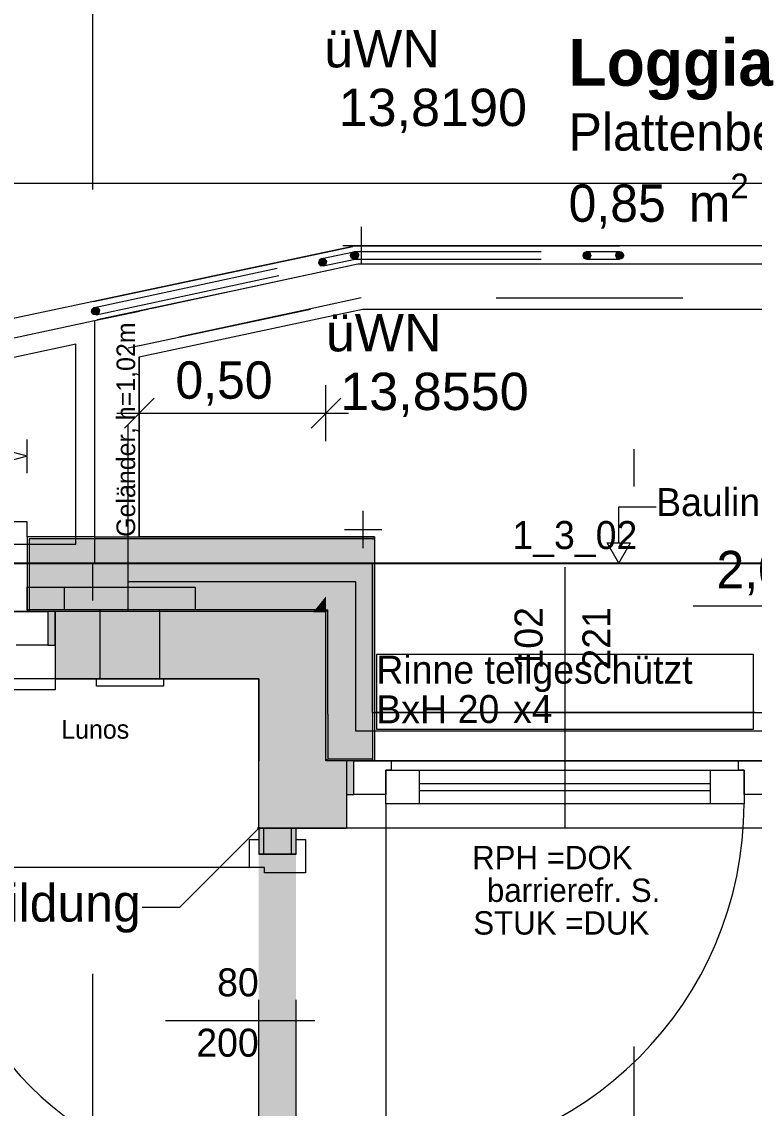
# Model space of a CAD drawing. Header units: metres. Extents: x -4 to 206, y -18 to 45.
# Drawn here: x 2.81 to 4.772, y -1.46 to 1.449 of the extents above; entities that cross this region are included whole.
import ezdxf

# ---------------------------------------------------------------- set-up
doc = ezdxf.new("R2010")
doc.units = ezdxf.units.M
doc.header["$MEASUREMENT"] = 0
doc.set_wipeout_variables(frame=1)
for name, pattern in [('Achse', [0.004, 0.002, -0.001, 0, -0.001]), ('Baufluchtlinie', [0.013, 0.008, -0.005]), ('Punkt 1_1', [0.075, 0.025, -0.05]), ('Schnittlinie', [0.006, 0.003, -0.0015, 0, -0.0015]), ('UNSICHTBAR', [0.4, 0, -0.4]), ('Untersicht', [0.001, 0.0005, -0.0005]), ('Wipeout_Contour', [1, 0, -1])]:
    doc.linetypes.add(name, pattern=pattern)
for name, color, linetype in [('3._3.Stock PP STG1_1_000 Achsraster', 7, 'Continuous'), ('3._3.Stock PP STG1_1_110 Wand Aussen', 7, 'Continuous'), ('3._3.Stock PP STG1_1_130 Wand Innen', 7, 'Continuous'), ('3._3.Stock PP STG1_1_140 Geländer transparent', 7, 'Continuous'), ('3._3.Stock PP STG1_1_165 Fassadengestaltung 1 Rankgerüst', 7, 'Continuous'), ('3._3.Stock PP STG1_1_165 Fassadengestaltung Bänder', 7, 'Continuous'), ('3._3.Stock PP STG1_1_210 Decke', 7, 'Continuous'), ('3._3.Stock PP STG1_1_220 Bodenaufbau', 7, 'Continuous'), ('3._3.Stock PP STG1_1_221 Bodenaufbau - Abdichtung', 7, 'Continuous'), ('3._3.Stock PP STG1_1_520 Fixeinbauten', 7, 'Continuous'), ('3._3.Stock PP STG1_1_611 Entwässerung', 7, 'Continuous'), ('3._3.Stock PP STG1_1_715 Fassaden Pflanzen', 7, 'Continuous'), ('3._3.Stock PP STG1_1_810 Raum', 7, 'Continuous'), ('3._3.Stock PP STG1_1_815 Raumbegrenzung', 7, 'Continuous'), ('3._3.Stock PP STG1_1_844 Umriss 2D', 7, 'Continuous'), ('3._3.Stock PP STG1_1_851 Marker Schnitt', 7, 'Continuous'), ('3._3.Stock PP STG1_1_910 Allgemein Lageplan Höhen', 7, 'Continuous'), ('3._3.Stock PP STG1_1_915 Allgemein Beschriftung.x', 7, 'Continuous'), ('3._3.Stock PP STG1_1_945 Einreichplan Beschriftung', 7, 'Continuous'), ('3._3.Stock PP STG1_1_950 Polierplan Bemaßung', 7, 'Continuous'), ('3._3.Stock PP STG1_1_955 Polierplan Beschriftung', 7, 'Continuous'), ('3._3.Stock PP STG1_1_970 Brandschutz', 7, 'Continuous'), ('3._3.Stock PP STG1_1_Neubau_840 Baulinien', 7, 'Continuous'), ('3._3.Stock PP STG1_1_Neubau_844 Umriss 2D', 7, 'Continuous')]:
    doc.layers.add(name, color=color, linetype=linetype)
doc.styles.add('ERSTELLTER_STIL_1', font='arial.ttf')
doc.styles.add('ERSTELLTER_STIL_2', font='')
doc.styles.add('ERSTELLTER_STIL_6', font='')
doc.styles.get('ERSTELLTER_STIL_2').set_extended_font_data('Eurostile')
doc.styles.get('ERSTELLTER_STIL_6').set_extended_font_data('Eurostile', bold=True)
doc.linetypes.add('Grenze Grundstück', pattern='A,0,[1,415_260415_PP_VA_1_6 3 St1.Shx,S=0.00031746,R=0,X=0,Y=0],-0.04,0', length=0.04)

msp = doc.modelspace()

# ---------------------------------------------------------------- hatches: boundary and pattern name
at = {"layer": '3._3.Stock PP STG1_1_110 Wand Aussen', "linetype": 'Continuous', "lineweight": 13, "true_color": 0xff6400}
for points in [[(3.7509, 0.065), (2.83, 0.065), (2.83, 0), (3.6979, 0)], [(3.75, 0), (3.75, 0.0639), (3.6979, 0)], [(3.7509, 0.065), (3.75, 0.0639), (3.75, 0), (3.755, 0), (3.755, 0.065)], [(3.6979, 0), (3.63, -0.0832), (3.63, -0.125), (3.75, -0.125), (3.75, 0)], [(3.63, -0.0832), (3.6979, 0), (3.63, 0)], [(2.83, -0.125), (3.5959, -0.125), (3.63, -0.0832), (3.63, 0), (2.83, 0)], [(3.63, -0.125), (3.63, -0.0832), (3.625, -0.0894), (3.625, -0.125)], [(3.625, -0.125), (3.625, -0.0894), (3.5959, -0.125)], [(2.88, -0.22), (2.9, -0.22), (2.9, -0.13), (2.88, -0.13)], [(3.63, -0.125), (3.63, -0.405), (3.75, -0.405), (3.75, -0.125)], [(3.75, -0.405), (3.63, -0.405), (3.63, -0.525)], [(3.75, -0.405), (3.63, -0.525), (3.75, -0.525)], [(3.7, -0.53), (3.68, -0.53), (3.68, -0.62), (3.7, -0.62)]]:
    msp.add_hatch(color=30, dxfattribs=at).paths.add_polyline_path(points)
at = {"layer": '3._3.Stock PP STG1_1_110 Wand Aussen', "linetype": 'Continuous', "lineweight": 0, "true_color": 0x373737}
for points in [[(2.83, -0.13), (3.5918, -0.13), (3.5959, -0.125), (2.83, -0.125)], [(3.5959, -0.125), (3.5918, -0.13), (3.625, -0.13), (3.625, -0.125)], [(3.625, -0.125), (3.625, -0.13), (3.63, -0.13), (3.63, -0.125)], [(3.625, -0.13), (3.625, -0.525), (3.63, -0.525), (3.63, -0.13)], [(3.63, -0.525), (3.625, -0.525), (3.625, -0.53)], [(3.63, -0.525), (3.625, -0.53), (3.63, -0.53)], [(3.63, -0.525), (3.63, -0.53), (3.75, -0.53), (3.75, -0.525)]]:
    msp.add_hatch(color=250, dxfattribs=at).paths.add_polyline_path(points)
at = {"layer": '3._3.Stock PP STG1_1_110 Wand Aussen', "linetype": 'Continuous', "lineweight": 13, "true_color": 0x3f7f02}
for points in [[(3.445, -0.13), (2.9, -0.13), (2.9, -0.22), (2.9, -0.31), (3.445, -0.31)], [(3.445, -0.31), (3.625, -0.31), (3.625, -0.13), (3.5918, -0.13)], [(3.445, -0.31), (3.5918, -0.13), (3.445, -0.13)], [(3.445, -0.31), (3.445, -0.53), (3.625, -0.53), (3.625, -0.31)], [(3.625, -0.53), (3.445, -0.53), (3.445, -0.71)], [(3.625, -0.53), (3.445, -0.71), (3.625, -0.71)], [(3.625, -0.53), (3.625, -0.71), (3.68, -0.71), (3.68, -0.62), (3.68, -0.53)]]:
    msp.add_hatch(color=76, dxfattribs=at).paths.add_polyline_path(points)
at = {"layer": '3._3.Stock PP STG1_1_130 Wand Innen', "linetype": 'Continuous', "lineweight": 13, "true_color": 0xfb02fe}
for points in [[(3.445, -0.71), (3.445, -0.78), (3.4575, -0.78), (3.4575, -0.71)], [(3.5325, -0.71), (3.5325, -0.78), (3.545, -0.78), (3.545, -0.71)]]:
    msp.add_hatch(color=6, dxfattribs=at).paths.add_polyline_path(points)
at = {"layer": '3._3.Stock PP STG1_1_130 Wand Innen', "linetype": 'Continuous', "lineweight": 13, "true_color": 0xffaa00}
msp.add_hatch(color=40, dxfattribs=at).paths.add_polyline_path([(3.4575, -0.71), (3.4575, -0.78), (3.5325, -0.78), (3.5325, -0.71)])
at = {"layer": '3._3.Stock PP STG1_1_130 Wand Innen', "linetype": 'Continuous', "lineweight": 0, "true_color": 0xffffff}
msp.add_hatch(color=7, dxfattribs=at).paths.add_polyline_path([(3.545, -0.78), (3.445, -0.78), (3.445, -1.67), (3.545, -1.67)])
at = {"layer": '3._3.Stock PP STG1_1_955 Polierplan Beschriftung', "linetype": 'Continuous', "lineweight": 13, "true_color": 0xfb02fe}
msp.add_hatch(color=6, dxfattribs=at).paths.add_polyline_path([(3.4425, -0.71), (3.4427, -0.711), (3.4432, -0.7118), (3.444, -0.7123), (3.445, -0.7125), (3.446, -0.7123), (3.4468, -0.7118), (3.4473, -0.711), (3.4475, -0.71), (3.4473, -0.709), (3.4468, -0.7082), (3.446, -0.7077), (3.445, -0.7075), (3.444, -0.7077), (3.4432, -0.7082), (3.4427, -0.709)])

# ---------------------------------------------------------------- linework, layer by layer
at = {"layer": '3._3.Stock PP STG1_1_000 Achsraster', "color": 5, "linetype": 'Achse', "lineweight": 0, "ltscale": 1000}
msp.add_line((-1.5, 0), (21, 0), dxfattribs=at)
at = {"layer": '3._3.Stock PP STG1_1_110 Wand Aussen', "color": 7, "linetype": 'Continuous', "lineweight": 13, "ltscale": 1000}
for p, q in [((2.825, 0.11), (1.025, 0.11)), ((2.825, 0.07), (2.825, 0.11)), ((2.825, 0.07), (2.825, 0.065)), ((2.83, 0.07), (2.825, 0.07)), ((2.825, 0.07), (2.825, 0.065)), ((2.825, 0.065), (2.825, 0)), ((2.825, 0.065), (2.825, 0)), ((3.7509, 0.065), (2.83, 0.065)), ((2.83, 0.065), (2.83, -0.13)), ((3.7509, 0.065), (3.755, 0.065)), ((2.825, 0), (2.825, -0.125)), ((2.825, 0), (2.825, -0.125)), ((3.75, -0.125), (3.75, 0)), ((3.75, -0.125), (3.75, 0)), ((4.265, -0.0109), (4.265, -0.71)), ((2.78, -0.13), (2.88, -0.13)), ((2.825, -0.125), (2.825, -0.13)), ((2.825, -0.125), (2.825, -0.13)), ((2.83, -0.13), (2.825, -0.13)), ((2.83, -0.13), (2.825, -0.13)), ((2.83, -0.13), (2.825, -0.13)), ((3.5959, -0.125), (2.83, -0.125)), ((2.88, -0.13), (2.88, -0.22)), ((3.5959, -0.125), (3.625, -0.125)), ((3.625, -0.125), (3.63, -0.125)), ((3.63, -0.13), (3.63, -0.125)), ((3.63, -0.13), (3.63, -0.125)), ((3.63, -0.405), (3.63, -0.13)), ((3.75, -0.4), (3.75, -0.125)), ((2.88, -0.22), (2.795, -0.22)), ((2.9, -0.31), (2.9, -0.34)), ((2.9, -0.34), (0.95, -0.34)), ((3.63, -0.405), (3.63, -0.525)), ((3.63, -0.405), (3.63, -0.525)), ((3.75, -0.4), (3.75, -0.405)), ((3.75, -0.4), (3.755, -0.4)), ((3.75, -0.4), (3.75, -0.405)), ((3.75, -0.405), (3.75, -0.53)), ((3.755, -0.4), (3.755, -0.405)), ((4.775, -0.4), (3.755, -0.4)), ((3.755, -0.4), (3.755, -0.4)), ((3.755, -0.4), (3.755, -0.405)), ((3.755, -0.405), (3.755, -0.525)), ((3.755, -0.405), (3.755, -0.525)), ((3.75, -0.525), (3.63, -0.525)), ((3.75, -0.53), (3.68, -0.53)), ((3.75, -0.53), (3.68, -0.53)), ((3.75, -0.53), (3.68, -0.53)), ((3.7, -0.53), (3.8, -0.53)), ((3.7, -0.62), (3.7, -0.53)), ((3.75, -0.53), (3.755, -0.53)), ((3.75, -0.53), (3.755, -0.53)), ((3.75, -0.53), (3.755, -0.53)), ((3.755, -0.525), (3.755, -0.53)), ((3.755, -0.525), (3.755, -0.53)), ((3.8, -0.53), (4.73, -0.53)), ((3.8, -0.53), (3.8, -0.555)), ((4.73, -0.555), (4.73, -0.53)), ((4.73, -0.53), (4.83, -0.53)), ((3.8, -0.555), (3.785, -0.555)), ((3.785, -0.555), (3.785, -0.62)), ((3.785, -0.645), (3.785, -0.555)), ((3.785, -0.555), (3.875, -0.555)), ((3.875, -0.555), (4.655, -0.555)), ((3.875, -0.555), (3.875, -0.645)), ((4.655, -0.645), (4.655, -0.555)), ((4.655, -0.555), (4.745, -0.555)), ((4.745, -0.555), (4.73, -0.555)), ((4.745, -0.62), (4.745, -0.555)), ((4.745, -0.555), (4.745, -0.645)), ((3.875, -0.59), (4.655, -0.59)), ((4.655, -0.61), (3.875, -0.61)), ((3.785, -0.62), (3.7, -0.62)), ((4.83, -0.62), (4.745, -0.62)), ((3.875, -0.645), (3.785, -0.645)), ((4.655, -0.645), (3.875, -0.645)), ((4.745, -0.645), (4.655, -0.645)), ((4.85, -0.71), (3.68, -0.71)), ((3.68, -0.71), (3.68, -0.71))]:
    msp.add_line(p, q, dxfattribs=at)
at = {"layer": '3._3.Stock PP STG1_1_110 Wand Aussen', "color": 1, "linetype": 'Baufluchtlinie', "lineweight": 0, "ltscale": 1000}
for p, q in [((3.63, 0), (2.83, 0)), ((3.6979, 0), (3.63, 0)), ((3.6979, 0), (3.75, 0)), ((3.75, 0), (3.755, 0)), ((3.75, 0), (3.755, 0))]:
    msp.add_line(p, q, dxfattribs=at)
at = {"layer": '3._3.Stock PP STG1_1_110 Wand Aussen', "color": 7, "linetype": 'Continuous', "lineweight": 18, "ltscale": 1000}
for p, q in [((2.9, -0.13), (2.83, -0.13)), ((2.9, -0.13), (2.83, -0.13)), ((2.9, -0.13), (2.83, -0.13)), ((3.445, -0.13), (2.9, -0.13)), ((2.9, -0.13), (2.9, -0.22)), ((2.9, -0.13), (2.9, -0.22)), ((2.9, -0.13), (2.9, -0.22)), ((3.5918, -0.13), (3.445, -0.13)), ((3.5918, -0.13), (3.625, -0.13)), ((3.625, -0.31), (3.625, -0.13)), ((3.625, -0.31), (3.625, -0.13)), ((2.9, -0.22), (2.9, -0.31)), ((2.9, -0.22), (2.9, -0.31)), ((3.625, -0.525), (3.625, -0.31)), ((3.625, -0.525), (3.625, -0.53)), ((3.625, -0.525), (3.625, -0.53)), ((3.68, -0.53), (3.625, -0.53)), ((3.68, -0.53), (3.68, -0.62)), ((3.68, -0.53), (3.68, -0.62)), ((3.68, -0.53), (3.68, -0.62)), ((3.68, -0.62), (3.68, -0.71)), ((3.68, -0.62), (3.68, -0.71))]:
    msp.add_line(p, q, dxfattribs=at)
at = {"layer": '3._3.Stock PP STG1_1_110 Wand Aussen', "color": 8, "linetype": 'Punkt 1_1', "lineweight": 13, "ltscale": 1000}
for p, q in [((4.775, -0.4), (3.755, -0.4)), ((4.85, -0.71), (3.68, -0.71))]:
    msp.add_line(p, q, dxfattribs=at)
at = {"layer": '3._3.Stock PP STG1_1_110 Wand Aussen', "color": 8, "linetype": 'Continuous', "lineweight": 0, "ltscale": 1000}
msp.add_line((3.785, -0.645), (3.785, -1.605), dxfattribs=at)
at = {"layer": '3._3.Stock PP STG1_1_110 Wand Aussen', "color": 7, "linetype": 'Continuous', "lineweight": 13, "ltscale": 1000, "flags": 128}
for points in [[(3.755, 0.07), (2.83, 0.07)], [(3.755, 0.07), (3.755, 0.065)], [(3.755, 0.065), (3.755, 0)], [(3.755, -0.4), (3.755, 0)]]:
    msp.add_lwpolyline(points, dxfattribs=at)
for points in [[(2.88, -0.22), (2.9, -0.22), (2.9, -0.13), (2.88, -0.13)], [(3.7, -0.53), (3.68, -0.53), (3.68, -0.62), (3.7, -0.62)]]:
    msp.add_lwpolyline(points, close=True, dxfattribs=at)
at = {"layer": '3._3.Stock PP STG1_1_110 Wand Aussen', "color": 7, "linetype": 'Continuous', "lineweight": 18, "ltscale": 1000, "flags": 128}
for points in [[(2.9, -0.31), (3.445, -0.31)], [(3.445, -0.31), (3.445, -0.53)], [(3.445, -0.71), (3.445, -0.53)], [(3.445, -0.71), (3.68, -0.71)]]:
    msp.add_lwpolyline(points, dxfattribs=at)
at = {"layer": '3._3.Stock PP STG1_1_110 Wand Aussen', "color": 8, "linetype": 'Continuous', "lineweight": 0, "ltscale": 1000}
msp.add_arc((3.785, -0.645), 0.96, 270, 0, dxfattribs=at)
at = {"layer": '3._3.Stock PP STG1_1_130 Wand Innen', "color": 7, "linetype": 'Continuous', "lineweight": 18, "ltscale": 1000}
for p, q in [((3.4575, -0.71), (3.4575, -0.78)), ((3.5325, -0.78), (3.5325, -0.71)), ((3.4575, -0.78), (3.445, -0.78)), ((3.4575, -0.78), (3.445, -0.78)), ((3.4575, -0.78), (3.445, -0.78)), ((3.5325, -0.78), (3.4575, -0.78)), ((3.5325, -0.78), (3.4575, -0.78)), ((3.5325, -0.78), (3.4575, -0.78)), ((3.545, -0.78), (3.5325, -0.78)), ((3.545, -0.78), (3.5325, -0.78)), ((3.545, -0.78), (3.5325, -0.78))]:
    msp.add_line(p, q, dxfattribs=at)
at = {"layer": '3._3.Stock PP STG1_1_130 Wand Innen', "color": 7, "linetype": 'Continuous', "lineweight": 13, "ltscale": 1000}
for p, q in [((3.42, -0.815), (3.42, -0.74)), ((3.42, -0.74), (3.445, -0.74)), ((3.445, -0.74), (3.445, -0.78)), ((3.545, -0.78), (3.545, -0.74)), ((3.545, -0.74), (3.57, -0.74)), ((3.57, -0.74), (3.57, -0.83)), ((3.445, -0.78), (3.545, -0.78)), ((3.42, -0.815), (2.59, -0.815)), ((3.46, -0.815), (3.42, -0.815)), ((3.46, -0.83), (3.46, -0.815)), ((3.57, -0.83), (3.46, -0.83)), ((3.195, -1.225), (3.595, -1.225))]:
    msp.add_line(p, q, dxfattribs=at)
at = {"layer": '3._3.Stock PP STG1_1_130 Wand Innen', "color": 8, "linetype": 'Untersicht', "lineweight": 13, "ltscale": 1000}
for p, q in [((3.445, -1.67), (3.445, -0.78)), ((3.545, -1.67), (3.545, -0.78))]:
    msp.add_line(p, q, dxfattribs=at)
at = {"layer": '3._3.Stock PP STG1_1_130 Wand Innen', "color": 7, "linetype": 'Continuous', "lineweight": 18, "ltscale": 1000, "flags": 128}
for points in [[(3.445, -0.71), (3.445, -0.78)], [(3.545, -0.71), (3.445, -0.71)], [(3.545, -0.78), (3.545, -0.71)]]:
    msp.add_lwpolyline(points, dxfattribs=at)
at = {"layer": '3._3.Stock PP STG1_1_130 Wand Innen', "color": 7, "linetype": 'Continuous', "lineweight": 13, "ltscale": 1000}
msp.add_arc((3.42, -0.815), 0.83, 180, 270, dxfattribs=at)
at = {"layer": '3._3.Stock PP STG1_1_165 Fassadengestaltung 1 Rankgerüst', "color": 7, "linetype": 'Continuous', "lineweight": 18, "ltscale": 1000}
for p, q in [((4.3162, 0.8308), (4.313, 0.8237)), ((4.313, 0.8237), (4.3162, 0.8166)), ((4.324, 0.8337), (4.3162, 0.8308)), ((4.324, 0.8337), (4.3318, 0.8308)), ((4.3318, 0.8308), (4.335, 0.8237)), ((4.335, 0.8237), (4.3318, 0.8166))]:
    msp.add_line(p, q, dxfattribs=at)
at = {"layer": '3._3.Stock PP STG1_1_165 Fassadengestaltung 1 Rankgerüst', "color": 7, "linetype": 'Continuous', "lineweight": 18, "ltscale": 1000, "flags": 128}
for points in [[(3.6138, 0.8151), (3.6995, 0.8335)], [(3.6995, 0.8335), (3.7077, 0.8322)], [(3.7077, 0.8322), (3.7124, 0.826)], [(3.7124, 0.826), (3.7107, 0.8184)], [(4.324, 0.8337), (4.4116, 0.8337)], [(4.4116, 0.8337), (4.4194, 0.8308)], [(4.4194, 0.8308), (4.4226, 0.8237)], [(4.4226, 0.8237), (4.4194, 0.8166)]]:
    msp.add_lwpolyline(points, dxfattribs=at)
at = {"layer": '3._3.Stock PP STG1_1_165 Fassadengestaltung 1 Rankgerüst', "color": 8, "linetype": 'Untersicht', "lineweight": 13, "ltscale": 1000, "flags": 128}
for points in [[(3.6906, 0.8237), (3.6938, 0.8308)], [(3.6938, 0.8166), (3.6906, 0.8237)], [(3.6938, 0.8308), (3.7016, 0.8337)], [(3.7016, 0.8337), (3.7094, 0.8308)], [(3.7016, 0.8337), (4.324, 0.8337)], [(3.7094, 0.8308), (3.7126, 0.8237)], [(3.7126, 0.8237), (3.7094, 0.8166)]]:
    msp.add_lwpolyline(points, dxfattribs=at)
at = {"layer": '3._3.Stock PP STG1_1_165 Fassadengestaltung Bänder', "color": 7, "linetype": 'Continuous', "lineweight": 18, "ltscale": 1000, "flags": 128}
for points in [[(0, 0.0648), (3.705, 0.85), (4.81, 0.85)], [(4.81, 0.8), (3.7265, 0.8), (3.005, 0.6451)], [(3.005, 0.6451), (3.005, 0)], [(2.955, 0.5857), (0.4606, 0.05)], [(2.955, 0.05), (2.955, 0.5857)], [(0.4606, 0.05), (2.955, 0.05)], [(3.005, 0), (0, 0)]]:
    msp.add_lwpolyline(points, dxfattribs=at)
at = {"layer": '3._3.Stock PP STG1_1_165 Fassadengestaltung Bänder', "color": 7, "linetype": 'Continuous', "lineweight": 13, "ltscale": 1000, "flags": 128}
msp.add_lwpolyline([(0, 0.0021), (0, 0.0648), (3.705, 0.85), (5.89, 0.85), (13.09, 0.85), (15.2147, 0.85), (18.985, 0.051), (18.985, 0), (18.935, 0), (18.935, 0.0074), (15.21, 0.8), (3.7103, 0.8)], close=True, dxfattribs=at)
at = {"layer": '3._3.Stock PP STG1_1_210 Decke', "color": 7, "linetype": 'Continuous', "lineweight": 13, "ltscale": 1000, "true_color": 0xf4f4f4, "flags": 128}
for points in [[(5.94, 0.71), (5.94, -0.45), (3.705, -0.45), (3.705, -0.05), (3.095, -0.05), (3.095, 0.5758), (3.7199, 0.71)], [(3.625, -0.13), (0.1305, -0.13), (0.1845, -14.87), (5.505, -14.87), (5.505, -15.84), (13.475, -15.84), (13.475, -14.87), (18.8055, -14.87), (18.8546, -0.13), (15.325, -0.13), (15.325, -0.53), (12.96, -0.53), (12.96, 0.67), (6.02, 0.67), (6.02, -0.53), (3.625, -0.53)], [(3.625, -0.13), (0.1305, -0.13), (0.1845, -14.87), (5.505, -14.87), (5.505, -15.84), (13.475, -15.84), (13.475, -14.87), (18.8055, -14.87), (18.8546, -0.13), (15.325, -0.13), (15.325, -0.53), (12.96, -0.53), (12.96, 0.67), (6.02, 0.67), (6.02, -0.53), (3.625, -0.53)], [(3.625, -0.13), (0.1305, -0.13), (0.1845, -14.87), (5.505, -14.87), (5.505, -15.84), (13.475, -15.84), (13.475, -14.87), (18.8055, -14.87), (18.8546, -0.13), (15.325, -0.13), (15.325, -0.53), (12.96, -0.53), (12.96, 0.67), (6.02, 0.67), (6.02, -0.53), (3.625, -0.53)]]:
    msp.add_lwpolyline(points, close=True, dxfattribs=at)
at = {"layer": '3._3.Stock PP STG1_1_220 Bodenaufbau', "color": 7, "linetype": 'Continuous', "lineweight": 13, "ltscale": 1000, "true_color": 0xf4f4f4, "flags": 128}
for points in [[(3.7231, 0.68), (3.125, 0.5516), (3.125, 0.07), (3.755, 0.07), (3.755, -0.4), (5.89, -0.4), (5.89, 0.68)], [(3.445, -0.31), (0.3111, -0.31), (0.3639, -14.69), (5.685, -14.69), (5.685, -15.66), (13.295, -15.66), (13.295, -14.69), (18.6261, -14.69), (18.674, -0.31), (15.505, -0.31), (15.505, -0.71), (12.78, -0.71), (12.78, 0.49), (6.2, 0.49), (6.2, -0.71), (3.445, -0.71)]]:
    msp.add_lwpolyline(points, close=True, dxfattribs=at)
at = {"layer": '3._3.Stock PP STG1_1_221 Bodenaufbau - Abdichtung', "color": 171, "linetype": 'Untersicht', "lineweight": 13, "ltscale": 1000, "true_color": 0x6c6cff, "flags": 128}
for points in [[(3.625, -0.13), (3.095, -0.13)], [(3.625, -0.53), (3.625, -0.13)], [(5.61, -0.53), (3.625, -0.53)]]:
    msp.add_lwpolyline(points, dxfattribs=at)
at = {"layer": '3._3.Stock PP STG1_1_520 Fixeinbauten', "color": 8, "linetype": 'Untersicht', "lineweight": 0, "ltscale": 1000, "flags": 128}
for points in [[(2.825, -0.065), (2.925, -0.065)], [(2.825, -0.125), (2.825, -0.065)], [(2.925, -0.125), (2.925, -0.065)], [(2.925, -0.065), (3.275, -0.065)], [(3.275, -0.065), (3.275, -0.125)], [(2.925, -0.125), (2.825, -0.125)], [(3.275, -0.125), (2.925, -0.125)], [(3.02, -0.31), (3.02, -0.125)], [(3.18, -0.31), (3.18, -0.125)], [(3.01, -0.33), (3.01, -0.31)], [(3.01, -0.31), (3.19, -0.31)], [(3.19, -0.31), (3.19, -0.33)], [(3.19, -0.33), (3.01, -0.33)]]:
    msp.add_lwpolyline(points, dxfattribs=at)
at = {"layer": '3._3.Stock PP STG1_1_611 Entwässerung', "color": 7, "linetype": 'Continuous', "lineweight": 13, "ltscale": 1000, "flags": 128}
msp.add_lwpolyline([(3.76, -0.445), (4.77, -0.445), (4.77, -0.245), (3.76, -0.245)], close=True, dxfattribs=at)
at = {"layer": '3._3.Stock PP STG1_1_715 Fassaden Pflanzen', "color": 7, "linetype": 'Continuous', "lineweight": 13, "ltscale": 1000}
for p, q in [((3.002, 0.7), (3.6966, 0.8472)), ((4.4116, 0.8487), (3.7016, 0.8487)), ((3.707, 0.7983), (3.0124, 0.6511)), ((3.7016, 0.7987), (4.4116, 0.7987))]:
    msp.add_line(p, q, dxfattribs=at)
at = {"layer": '3._3.Stock PP STG1_1_815 Raumbegrenzung', "color": 8, "linetype": 'Punkt 1_1', "lineweight": 13, "ltscale": 1000, "flags": 128}
for points in [[(3.755, 0.065), (3.755, 0.07)], [(5.89, 0), (3.755, 0)]]:
    msp.add_lwpolyline(points, dxfattribs=at)
at = {"layer": '3._3.Stock PP STG1_1_910 Allgemein Lageplan Höhen', "color": 7, "linetype": 'Continuous', "lineweight": 13, "ltscale": 1000}
for p, q in [((3.67, 0.85), (3.77, 0.85)), ((3.7245, 0.0395), (3.7245, 0.1395)), ((3.6745, 0.0895), (3.7745, 0.0895))]:
    msp.add_line(p, q, dxfattribs=at)
at = {"layer": '3._3.Stock PP STG1_1_950 Polierplan Bemaßung', "color": 1, "linetype": 'Continuous', "lineweight": 13, "ltscale": 1000, "true_color": 0xfb0106}
msp.add_line((0, 1.0169), (18.985, 1.0169), dxfattribs=at)
at = {"layer": '3._3.Stock PP STG1_1_950 Polierplan Bemaßung', "color": 7, "linetype": 'Continuous', "lineweight": 13, "ltscale": 1000}
for p, q in [((3.625, 0.3263), (3.625, 0.4763)), ((3.585, 0.3613), (3.665, 0.4413)), ((3.625, 0.4013), (3.685, 0.4013))]:
    msp.add_line(p, q, dxfattribs=at)
at = {"layer": '3._3.Stock PP STG1_1_950 Polierplan Bemaßung', "color": 171, "linetype": 'Continuous', "lineweight": 13, "ltscale": 1000, "true_color": 0x6c6cff}
msp.add_line((5.1248, -0.1152), (4.6085, -0.1152), dxfattribs=at)
at = {"layer": '3._3.Stock PP STG1_1_955 Polierplan Beschriftung', "color": 6, "linetype": 'Continuous', "lineweight": 13, "ltscale": 1000, "true_color": 0xfb02fe}
for p, q in [((3.4432, -0.7118), (3.2329, -0.9221)), ((3.2329, -0.9221), (3.1329, -0.9221))]:
    msp.add_line(p, q, dxfattribs=at)
msp.add_circle((3.445, -0.71), 0.0025, dxfattribs=at)
at = {"layer": '3._3.Stock PP STG1_1_970 Brandschutz', "color": 16, "linetype": 'Continuous', "lineweight": 13, "ltscale": 1000, "true_color": 0x7e0000}
for p, q in [((2.825, 0.2404), (2.825, 0.331)), ((2.825, 0.2857), (2.7783, 0.2982)), ((2.825, 0.2857), (2.7783, 0.2732))]:
    msp.add_line(p, q, dxfattribs=at)
at = {"layer": '3._3.Stock PP STG1_1_Neubau_840 Baulinien', "color": 1, "linetype": 'Continuous', "lineweight": 25, "ltscale": 1000, "true_color": 0xfb0106, "flags": 128}
msp.add_lwpolyline([(-3.7725, 0.0214), (0, 0), (18.985, 0), (23.9775, -0.0042)], dxfattribs=at)
at = {"layer": '3._3.Stock PP STG1_1_Neubau_840 Baulinien', "color": 76, "linetype": 'Grenze Grundstück', "lineweight": 13, "ltscale": 1000, "true_color": 0x3f7f02, "flags": 128}
msp.add_lwpolyline([(0.0591, -18), (0.0564, -12.2031), (0, -0.0002), (18.985, -0.0012), (18.958, -11.4452), (18.914, -18)], dxfattribs=at)
at = {"layer": '3._3.Stock PP STG1_1_Neubau_844 Umriss 2D', "color": 1, "linetype": 'Continuous', "lineweight": 13, "ltscale": 1000, "true_color": 0xfb0106}
for p, q in [((4.4095, 0.0541), (4.4095, 0.15)), ((4.4095, 0.15), (4.5095, 0.15)), ((4.3782, 0.0541), (4.4407, 0.0541)), ((4.4095, 0), (4.3782, 0.0541)), ((4.4095, 0), (4.4407, 0.0541))]:
    msp.add_line(p, q, dxfattribs=at)

# ---------------------------------------------------------------- texts
at = {"layer": '3._3.Stock PP STG1_1_110 Wand Aussen', "color": 7, "linetype": 'Continuous', "lineweight": 13, "attachment_point": 9, "style": 'ERSTELLTER_STIL_2'}
for s, insert, char_height in [('\\A1;{\\pqr;\\pt0;\\fEurostile|b0|i0|c0|p0;\\W1.000000;1_3_02}', (4.4592, 0.0157), 0.075), ('\\A1;{\\pqr;\\pt0;\\fEurostile|b0|i0|c0|p0;\\W1.000000;RPH =DOK}', (4.4462, -0.8208), 0.0625), ('\\A1;{\\pqr;\\pt0;\\fEurostile|b0|i0|c0|p0;\\W1.000000;barrierefr. S. }', (4.5208, -0.9083), 0.0625), ('\\A1;{\\pqr;\\pt0;\\fEurostile|b0|i0|c0|p0;\\W1.000000;STUK =DUK}', (4.4912, -0.9958), 0.0625)]:
    msp.add_mtext(s, dxfattribs=dict(at, insert=insert, char_height=char_height))
at = {"layer": '3._3.Stock PP STG1_1_110 Wand Aussen', "color": 7, "linetype": 'Continuous', "lineweight": 13, "char_height": 0.075, "attachment_point": 9, "rotation": 90, "style": 'ERSTELLTER_STIL_2'}
for s, insert in [('\\A1;{\\pqr;\\pt0;\\fEurostile|b0|i0|c0|p0;\\W1.000000;102}', (4.2064, -0.118)), ('\\A1;{\\pqr;\\pt0;\\fEurostile|b0|i0|c0|p0;\\W1.000000;221}', (4.3872, -0.118))]:
    msp.add_mtext(s, dxfattribs=dict(at, insert=insert))
at = {"layer": '3._3.Stock PP STG1_1_130 Wand Innen', "color": 7, "linetype": 'Continuous', "lineweight": 13, "char_height": 0.075, "attachment_point": 9, "style": 'ERSTELLTER_STIL_2'}
for s, insert in [('\\A1;{\\pqr;\\pt0;\\fEurostile|b0|i0|c0|p0;\\W1.000000;80}', (3.445, -1.1614)), ('\\A1;{\\pqr;\\pt0;\\fEurostile|b0|i0|c0|p0;\\W1.000000;200}', (3.445, -1.323))]:
    msp.add_mtext(s, dxfattribs=dict(at, insert=insert))
at = {"layer": '3._3.Stock PP STG1_1_810 Raum', "color": 7, "linetype": 'Continuous', "lineweight": 13, "attachment_point": 1}
for s, insert, char_height, style in [('\\A1;{\\pql;\\pt0;\\fEurostile|b1|i0|c0|p0;\\W1.000000;Loggia}', (4.2751, 1.4028), 0.125, 'ERSTELLTER_STIL_6'), ('\\A1;{\\pql;\\pt0;\\fEurostile|b0|i0|c0|p0;\\W1.000000;Plattenbelag}', (4.2751, 1.2043), 0.1, 'ERSTELLTER_STIL_2'), ('\\A1;{\\pql;\\pt0,0.05;\\fEurostile|b0|i0|c0|p0;\\W1.000000;0,85\\fEurostile|b0|i0|c0|p0;\\W1.000000;\\A1{\\H.66x;\\S^  ;}\\fEurostile|b0|i0|c0|p0;\\W1.000000; m\\fEurostile|b0|i0|c0|p0;\\W1.000000;\\A1{\\H.66x;\\S2^  ;}}', (4.2751, 1.0428), 0.1, 'ERSTELLTER_STIL_2')]:
    msp.add_mtext(s, dxfattribs=dict(at, insert=insert, char_height=char_height, style=style))
at = {"layer": '3._3.Stock PP STG1_1_844 Umriss 2D', "color": 1, "linetype": 'Continuous', "lineweight": 13, "true_color": 0xfb0106, "insert": (4.5095, 0.1625), "char_height": 0.075, "attachment_point": 4, "style": 'ERSTELLTER_STIL_2'}
msp.add_mtext('\\A1;{\\pql;\\fEurostile|b0|i0|c0|p0;\\W1.000000;Baulinie}', dxfattribs=at)
at = {"layer": '3._3.Stock PP STG1_1_910 Allgemein Lageplan Höhen', "color": 7, "linetype": 'Continuous', "lineweight": 13, "char_height": 0.1, "attachment_point": 1, "style": 'ERSTELLTER_STIL_1'}
for s, insert in [('\\A1;{\\pql;\\fArial|b0|i0|c0|p0;\\W1.000000;üWN}', (3.62, 1.4271)), ('\\A1;{\\pql;\\fArial|b0|i0|c0|p0;\\W1.000000; 13,8190}', (3.62, 1.27)), ('\\A1;{\\pql;\\fArial|b0|i0|c0|p0;\\W1.000000; 13,8550}', (3.6245, 0.5095))]:
    msp.add_mtext(s, dxfattribs=dict(at, insert=insert))
at = {"layer": '3._3.Stock PP STG1_1_915 Allgemein Beschriftung.x', "color": 250, "linetype": 'Continuous', "lineweight": 13, "true_color": 0x3f3f3f, "insert": (3.0068, -0.4711), "char_height": 0.05, "attachment_point": 8, "style": 'ERSTELLTER_STIL_2'}
msp.add_mtext('\\A1;{\\pqc;\\fEurostile|b0|i0|c0|p0;\\W1.000000;Lunos}', dxfattribs=at)
at = {"layer": '3._3.Stock PP STG1_1_950 Polierplan Bemaßung', "color": 171, "linetype": 'Continuous', "lineweight": 13, "true_color": 0x6c6cff, "insert": (5.1248, -0.0862), "char_height": 0.1, "attachment_point": 9, "style": 'ERSTELLTER_STIL_2'}
msp.add_mtext('\\A1;{\\pqr;\\fEurostile|b0|i0|c0|p0;\\W1.000000;2,000\\fEurostile|b0|i0|c0|p0;\\W1.000000;%}', dxfattribs=at)
at = {"layer": '3._3.Stock PP STG1_1_955 Polierplan Beschriftung', "color": 7, "linetype": 'Continuous', "lineweight": 13, "char_height": 0.075, "attachment_point": 1, "style": 'ERSTELLTER_STIL_2'}
for s, insert in [('\\A1;{\\pql;\\fEurostile|b0|i0|c0|p0;\\W1.000000;Rinne teilgeschützt\\fEurostile|b0|i0|c0|p0;\\W1.000000;  }', (3.76, -0.2481)), ('\\A1;{\\pql;\\pt0,1;\\fEurostile|b0|i0|c0|p0;\\W1.000000;BxH }', (3.76, -0.3543)), ('\\A1;{\\pql;\\pt0,1;\\fEurostile|b0|i0|c0|p0;\\W1.000000;20\\fEurostile|b0|i0|c0|p0;\\W1.000000;\\A1{\\H.66x;\\S^  ;}\\fEurostile|b0|i0|c0|p0;\\W1.000000;\\fEurostile|b0|i0|c0|p0;\\W1.000000;\\A1{\\H.66x;\\S^  ;}\\fEurostile|b0|i0|c0|p0;\\W1.000000;x\\fEurostile|b0|i0|c0|p0;\\W1.000000;\\fEurostile|b0|i0|c0|p0;\\W1.000000;\\fEurostile|b0|i0|c0|p0;\\W1.000000;\\fEurostile|b0|i0|c0|p0;\\W1.000000;\\fEurostile|b0|i0|c0|p0;\\W1.000000;4\\fEurostile|b0|i0|c0|p0;\\W1.000000;\\A1{\\H.66x;\\S^  ;}\\fEurostile|b0|i0|c0|p0;\\W1.000000;\\fEurostile|b0|i0|c0|p0;\\W1.000000;\\A1{\\H.66x;\\S^  ;}\\fEurostile|b0|i0|c0|p0;\\W1.000000;\\fEurostile|b0|i0|c0|p0;\\W1.000000;\\fEurostile|b0|i0|c0|p0;\\W1.000000;\\fEurostile|b0|i0|c0|p0;\\W1.000000;\\fEurostile|b0|i0|c0|p0;\\W1.000000;\\fEurostile|b0|i0|c0|p0;\\W1.000000;\\fEurostile|b0|i0|c0|p0;\\W1.000000;\\A1{\\H.66x;\\S^  ;}\\fEurostile|b0|i0|c0|p0;\\W1.000000;\\fEurostile|b0|i0|c0|p0;\\W1.000000;\\A1{\\H.66x;\\S^  ;}\\fEurostile|b0|i0|c0|p0;\\W1.000000;\\fEurostile|b0|i0|c0|p0;\\W1.000000;\\fEurostile|b0|i0|c0|p0;\\W1.000000;\\fEurostile|b0|i0|c0|p0;\\W1.000000;\\fEurostile|b0|i0|c0|p0;\\W1.000000;\\fEurostile|b0|i0|c0|p0;\\W1.000000;\\fEurostile|b0|i0|c0|p0;\\W1.000000;\\A1{\\H.66x;\\S^  ;}\\fEurostile|b0|i0|c0|p0;\\W1.000000;\\fEurostile|b0|i0|c0|p0;\\W1.000000;\\A1{\\H.66x;\\S^  ;}\\fEurostile|b0|i0|c0|p0;\\W1.000000;\\fEurostile|b0|i0|c0|p0;\\W1.000000;\\fEurostile|b0|i0|c0|p0;\\W1.000000;\\fEurostile|b0|i0|c0|p0;\\W1.000000;\\fEurostile|b0|i0|c0|p0;\\W1.000000;\\fEurostile|b0|i0|c0|p0;\\W1.000000;\\fEurostile|b0|i0|c0|p0;\\W1.000000;\\A1{\\H.66x;\\S^  ;}\\fEurostile|b0|i0|c0|p0;\\W1.000000;\\fEurostile|b0|i0|c0|p0;\\W1.000000;\\A1{\\H.66x;\\S^  ;}\\fEurostile|b0|i0|c0|p0;\\W1.000000;\\fEurostile|b0|i0|c0|p0;\\W1.000000;\\fEurostile|b0|i0|c0|p0;\\W1.000000;\\fEurostile|b0|i0|c0|p0;\\W1.000000;\\fEurostile|b0|i0|c0|p0;\\W1.000000;\\fEurostile|b0|i0|c0|p0;\\W1.000000;\\fEurostile|b0|i0|c0|p0;\\W1.000000;\\A1{\\H.66x;\\S^  ;}\\fEurostile|b0|i0|c0|p0;\\W1.000000;}', (3.9779, -0.3536))]:
    msp.add_mtext(s, dxfattribs=dict(at, insert=insert))
at = {"layer": '3._3.Stock PP STG1_1_955 Polierplan Beschriftung', "color": 6, "linetype": 'Continuous', "lineweight": 13, "true_color": 0xfb02fe, "insert": (2.3186, -0.9252), "char_height": 0.1, "attachment_point": 4, "style": 'ERSTELLTER_STIL_2'}
msp.add_mtext('\\A1;{\\pql;\\fEurostile|b0|i0|c0|p0;\\W1.000000;Fugenbildung}', dxfattribs=at)

# ---------------------------------------------------------------- next in the draw order: wipeouts: each hides what was drawn before it
at = {"color": 254, "linetype": 'Wipeout_Contour', "lineweight": 0, "ltscale": 10.331887}
msp.add_wipeout([(3.1516, 0.68), (3.7231, 0.68), (3.7103, 0.8)], dxfattribs=at).dxf.layer = '3._3.Stock PP STG1_1_140 Geländer transparent'
at = {"color": 254, "linetype": 'Wipeout_Contour', "lineweight": 0, "ltscale": 9.798656}
msp.add_wipeout([(3.125, 0.5516), (3.005, 0.6485), (3.005, 0.5258)], dxfattribs=at).dxf.layer = '3._3.Stock PP STG1_1_140 Geländer transparent'

# ---------------------------------------------------------------- next in the draw order: hatches: boundary and pattern name
at = {"layer": '3._3.Stock PP STG1_1_165 Fassadengestaltung 1 Rankgerüst', "linetype": 'Continuous', "lineweight": 13}
msp.add_hatch(color=5, dxfattribs=at).paths.add_polyline_path([(3.6052, 0.803), (3.6098, 0.7968), (3.618, 0.7955), (3.625, 0.8), (3.6267, 0.8076), (3.6221, 0.8138), (3.6138, 0.8151), (3.6068, 0.8106)])

# ---------------------------------------------------------------- next in the draw order: linework, layer by layer
at = {"layer": '3._3.Stock PP STG1_1_165 Fassadengestaltung 1 Rankgerüst', "color": 7, "linetype": 'Continuous', "lineweight": 18, "ltscale": 1000}
for p, q in [((3.6138, 0.8151), (3.6068, 0.8106)), ((3.6138, 0.8151), (3.6221, 0.8138)), ((3.6068, 0.8106), (3.6052, 0.803)), ((3.6052, 0.803), (3.6098, 0.7968)), ((3.6098, 0.7968), (3.618, 0.7955)), ((3.625, 0.8), (3.618, 0.7955)), ((3.6221, 0.8138), (3.6267, 0.8076)), ((3.6267, 0.8076), (3.625, 0.8))]:
    msp.add_line(p, q, dxfattribs=at)

# ---------------------------------------------------------------- next in the draw order: wipeouts: each hides what was drawn before it
at = {"color": 254, "linetype": 'Wipeout_Contour', "lineweight": 0, "ltscale": 19.722447}
msp.add_wipeout([(3.7231, 0.68), (5.85, 0.68), (5.85, 0.8), (4.2818, 0.8)], dxfattribs=at).dxf.layer = '3._3.Stock PP STG1_1_140 Geländer transparent'

# ---------------------------------------------------------------- next in the draw order: hatches: boundary and pattern name
at = {"layer": '3._3.Stock PP STG1_1_165 Fassadengestaltung 1 Rankgerüst', "linetype": 'Continuous', "lineweight": 13}
for points in [[(4.3318, 0.8166), (4.335, 0.8237), (4.3318, 0.8308), (4.324, 0.8337), (4.3162, 0.8308), (4.313, 0.8237), (4.3162, 0.8166), (4.324, 0.8137)], [(4.4216, 0.8237, 0.414214), (4.4116, 0.8337, 0.414214), (4.4016, 0.8237, 0.414214), (4.4116, 0.8137, 0.414214)]]:
    msp.add_hatch(color=5, dxfattribs=at).paths.add_polyline_path(points)

# ---------------------------------------------------------------- next in the draw order: linework, layer by layer
at = {"layer": '3._3.Stock PP STG1_1_165 Fassadengestaltung 1 Rankgerüst', "color": 7, "linetype": 'Continuous', "lineweight": 18, "ltscale": 1000}
for p in [(4.3162, 0.8166), (4.3318, 0.8166)]:
    msp.add_line(p, (4.324, 0.8137), dxfattribs=at)
at = {"layer": '3._3.Stock PP STG1_1_165 Fassadengestaltung 1 Rankgerüst', "color": 7, "linetype": 'Continuous', "lineweight": 18, "ltscale": 1000, "flags": 128}
for points in [[(4.4194, 0.8166), (4.4116, 0.8137)], [(4.324, 0.8137), (4.4116, 0.8137)]]:
    msp.add_lwpolyline(points, dxfattribs=at)
at = {"layer": '3._3.Stock PP STG1_1_165 Fassadengestaltung 1 Rankgerüst', "color": 7, "linetype": 'Continuous', "lineweight": 18, "ltscale": 1000}
msp.add_circle((4.4116, 0.8237), 0.01, dxfattribs=at)
at = {"layer": '3._3.Stock PP STG1_1_851 Marker Schnitt', "color": 7, "linetype": 'Schnittlinie', "lineweight": 13, "ltscale": 1000}
msp.add_line((4.45, 4.805), (4.45, -18), dxfattribs=at)

# ---------------------------------------------------------------- next in the draw order: wipeouts: each hides what was drawn before it
at = {"color": 254, "linetype": 'Wipeout_Contour', "lineweight": 0, "ltscale": 12.586408}
msp.add_wipeout([(4.2818, 0.8), (3.7103, 0.8), (3.7231, 0.68)], dxfattribs=at).dxf.layer = '3._3.Stock PP STG1_1_140 Geländer transparent'

# ---------------------------------------------------------------- next in the draw order: hatches: boundary and pattern name
at = {"layer": '3._3.Stock PP STG1_1_165 Fassadengestaltung 1 Rankgerüst', "linetype": 'Continuous', "lineweight": 13}
msp.add_hatch(color=5, dxfattribs=at).paths.add_polyline_path([(3.6917, 0.8224, 0.414214), (3.7029, 0.8138, 0.414214), (3.7115, 0.825, 0.414214), (3.7003, 0.8336, 0.414214)])

# ---------------------------------------------------------------- next in the draw order: linework, layer by layer
at = {"layer": '3._3.Stock PP STG1_1_140 Geländer transparent', "color": 7, "linetype": 'Continuous', "lineweight": 18, "ltscale": 1000, "flags": 128}
for points in [[(3.7103, 0.8), (3.1516, 0.68)], [(5.85, 0.8), (3.7103, 0.8)], [(3.7231, 0.68), (5.85, 0.68)]]:
    msp.add_lwpolyline(points, dxfattribs=at)
at = {"layer": '3._3.Stock PP STG1_1_165 Fassadengestaltung 1 Rankgerüst', "color": 8, "linetype": 'Untersicht', "lineweight": 13, "ltscale": 1000, "flags": 128}
for points in [[(3.7016, 0.8137), (3.6938, 0.8166)], [(3.7094, 0.8166), (3.7016, 0.8137)], [(3.7016, 0.8137), (4.324, 0.8137)]]:
    msp.add_lwpolyline(points, dxfattribs=at)
at = {"layer": '3._3.Stock PP STG1_1_165 Fassadengestaltung 1 Rankgerüst', "color": 7, "linetype": 'Continuous', "lineweight": 18, "ltscale": 1000, "flags": 128}
for points in [[(3.7107, 0.8184), (3.7037, 0.8139)], [(3.618, 0.7955), (3.7037, 0.8139)]]:
    msp.add_lwpolyline(points, dxfattribs=at)
at = {"layer": '3._3.Stock PP STG1_1_165 Fassadengestaltung 1 Rankgerüst', "color": 7, "linetype": 'Continuous', "lineweight": 18, "ltscale": 1000}
msp.add_circle((3.7016, 0.8237), 0.01, dxfattribs=at)
at = {"layer": '3._3.Stock PP STG1_1_910 Allgemein Lageplan Höhen', "color": 7, "linetype": 'Continuous', "lineweight": 13, "ltscale": 1000}
msp.add_line((3.72, 0.8), (3.72, 0.9), dxfattribs=at)

# ---------------------------------------------------------------- next in the draw order: wipeouts: each hides what was drawn before it
at = {"color": 254, "linetype": 'Wipeout_Contour', "lineweight": 0, "ltscale": 14.623094}
msp.add_wipeout([(3.125, 0.5516), (3.7231, 0.68), (3.1516, 0.68), (3.125, 0.6743)], dxfattribs=at).dxf.layer = '3._3.Stock PP STG1_1_140 Geländer transparent'

# ---------------------------------------------------------------- next in the draw order: linework, layer by layer
at = {"layer": '3._3.Stock PP STG1_1_815 Raumbegrenzung', "color": 8, "linetype": 'UNSICHTBAR', "lineweight": 13, "ltscale": 1000, "flags": 128}
msp.add_lwpolyline([(5.89, 0.595), (3.3273, 0.595)], dxfattribs=at)

# ---------------------------------------------------------------- next in the draw order: texts
at = {"layer": '3._3.Stock PP STG1_1_910 Allgemein Lageplan Höhen', "color": 7, "linetype": 'Continuous', "lineweight": 13, "insert": (3.6245, 0.6667), "char_height": 0.1, "attachment_point": 1, "style": 'ERSTELLTER_STIL_1'}
msp.add_mtext('\\A1;{\\pql;\\fArial|b0|i0|c0|p0;\\W1.000000;üWN}', dxfattribs=at)
at = {"layer": '3._3.Stock PP STG1_1_950 Polierplan Bemaßung', "color": 7, "linetype": 'Continuous', "lineweight": 13, "insert": (3.2218, 0.4213), "char_height": 0.1, "width": 0.306373, "attachment_point": 7, "style": 'ERSTELLTER_STIL_2'}
msp.add_mtext('\\A1;{\\pql;\\fEurostile|b0|i0|c0|p0;\\W1.000000;0,50}', dxfattribs=at)

# ---------------------------------------------------------------- next in the draw order: wipeouts: each hides what was drawn before it
at = {"color": 254, "linetype": 'Wipeout_Contour', "lineweight": 0, "ltscale": 9.08826}
msp.add_wipeout([(3.125, 0.6743), (3.005, 0.6485), (3.125, 0.5516)], dxfattribs=at).dxf.layer = '3._3.Stock PP STG1_1_140 Geländer transparent'

# ---------------------------------------------------------------- next in the draw order: hatches: boundary and pattern name
at = {"layer": '3._3.Stock PP STG1_1_165 Fassadengestaltung 1 Rankgerüst', "linetype": 'Continuous', "lineweight": 13}
msp.add_hatch(color=5, dxfattribs=at).paths.add_polyline_path([(2.9976, 0.6725, 0.414214), (3.0095, 0.6648, 0.414214), (3.0172, 0.6767, 0.414214), (3.0053, 0.6844, 0.414214)])

# ---------------------------------------------------------------- next in the draw order: linework, layer by layer
at = {"layer": '3._3.Stock PP STG1_1_140 Geländer transparent', "color": 7, "linetype": 'Continuous', "lineweight": 18, "ltscale": 1000, "flags": 128}
for points in [[(3.1516, 0.68), (3.005, 0.6485)], [(3.125, 0.5516), (3.7231, 0.68)], [(3.005, 0.6485), (3.005, 0.5258)]]:
    msp.add_lwpolyline(points, dxfattribs=at)
at = {"layer": '3._3.Stock PP STG1_1_165 Fassadengestaltung 1 Rankgerüst', "color": 8, "linetype": 'Untersicht', "lineweight": 13, "ltscale": 1000, "flags": 128}
for points in [[(3.0053, 0.6844), (3.6138, 0.8151)], [(3.0095, 0.6648), (3.618, 0.7955)], [(2.9966, 0.6723), (2.9983, 0.6799)], [(3.0013, 0.6661), (2.9966, 0.6723)], [(2.9983, 0.6799), (3.0053, 0.6844)], [(3.0053, 0.6844), (3.0135, 0.6832)], [(3.0165, 0.6693), (3.0095, 0.6648)], [(3.0135, 0.6832), (3.0182, 0.6769)], [(3.0182, 0.6769), (3.0165, 0.6693)], [(3.0095, 0.6648), (3.0013, 0.6661)]]:
    msp.add_lwpolyline(points, dxfattribs=at)
at = {"layer": '3._3.Stock PP STG1_1_165 Fassadengestaltung 1 Rankgerüst', "color": 7, "linetype": 'Continuous', "lineweight": 18, "ltscale": 1000}
msp.add_circle((3.0074, 0.6746), 0.01, dxfattribs=at)
at = {"layer": '3._3.Stock PP STG1_1_221 Bodenaufbau - Abdichtung', "color": 171, "linetype": 'Untersicht', "lineweight": 13, "ltscale": 1000, "true_color": 0x6c6cff, "flags": 128}
for points in [[(3.095, 0.5758), (3.7199, 0.71), (4.78, 0.71)], [(3.7197, 0.71), (3.095, 0.5758)]]:
    msp.add_lwpolyline(points, dxfattribs=at)

# ---------------------------------------------------------------- next in the draw order: wipeouts: each hides what was drawn before it
at = {"color": 254, "linetype": 'Wipeout_Contour', "lineweight": 0, "ltscale": 12.492788}
msp.add_wipeout([(3.005, 0.5258), (3.005, 0.07), (3.125, 0.07), (3.125, 0.5516)], dxfattribs=at).dxf.layer = '3._3.Stock PP STG1_1_140 Geländer transparent'

# ---------------------------------------------------------------- next in the draw order: linework, layer by layer
at = {"layer": '3._3.Stock PP STG1_1_000 Achsraster', "color": 5, "linetype": 'Achse', "lineweight": 0, "ltscale": 1000}
msp.add_line((3, 3), (3, -18), dxfattribs=at)
at = {"layer": '3._3.Stock PP STG1_1_140 Geländer transparent', "color": 7, "linetype": 'Continuous', "lineweight": 18, "ltscale": 1000, "flags": 128}
for points in [[(3.005, 0.5258), (3.005, 0.07)], [(3.125, 0.07), (3.125, 0.5516)], [(3.005, 0.07), (3.125, 0.07)]]:
    msp.add_lwpolyline(points, dxfattribs=at)
at = {"layer": '3._3.Stock PP STG1_1_221 Bodenaufbau - Abdichtung', "color": 171, "linetype": 'Untersicht', "lineweight": 13, "ltscale": 1000, "true_color": 0x6c6cff, "flags": 128}
msp.add_lwpolyline([(3.095, -0.13), (3.095, 0.5758)], dxfattribs=at)
at = {"layer": '3._3.Stock PP STG1_1_815 Raumbegrenzung', "color": 8, "linetype": 'Punkt 1_1', "lineweight": 13, "ltscale": 1000, "flags": 128}
msp.add_lwpolyline([(3.125, 0.4995), (3.125, 0.5516)], dxfattribs=at)
at = {"layer": '3._3.Stock PP STG1_1_950 Polierplan Bemaßung', "color": 7, "linetype": 'Continuous', "lineweight": 13, "ltscale": 1000}
for p, q in [((3.125, 0.3263), (3.125, 0.4763)), ((3.165, 0.4413), (3.085, 0.3613)), ((3.065, 0.4013), (3.125, 0.4013)), ((3.125, 0.4013), (3.625, 0.4013))]:
    msp.add_line(p, q, dxfattribs=at)

# ---------------------------------------------------------------- next in the draw order: texts
at = {"layer": '3._3.Stock PP STG1_1_945 Einreichplan Beschriftung', "color": 7, "linetype": 'Continuous', "lineweight": 13, "insert": (3.0639, 0.07), "char_height": 0.05, "attachment_point": 1, "rotation": 90, "style": 'ERSTELLTER_STIL_2'}
msp.add_mtext('\\A1;{\\pql;\\fEurostile|b0|i0|c0|p0;\\W1.000000;Geländer, h=1,02m}', dxfattribs=at)

doc.saveas('drawing.dxf')
